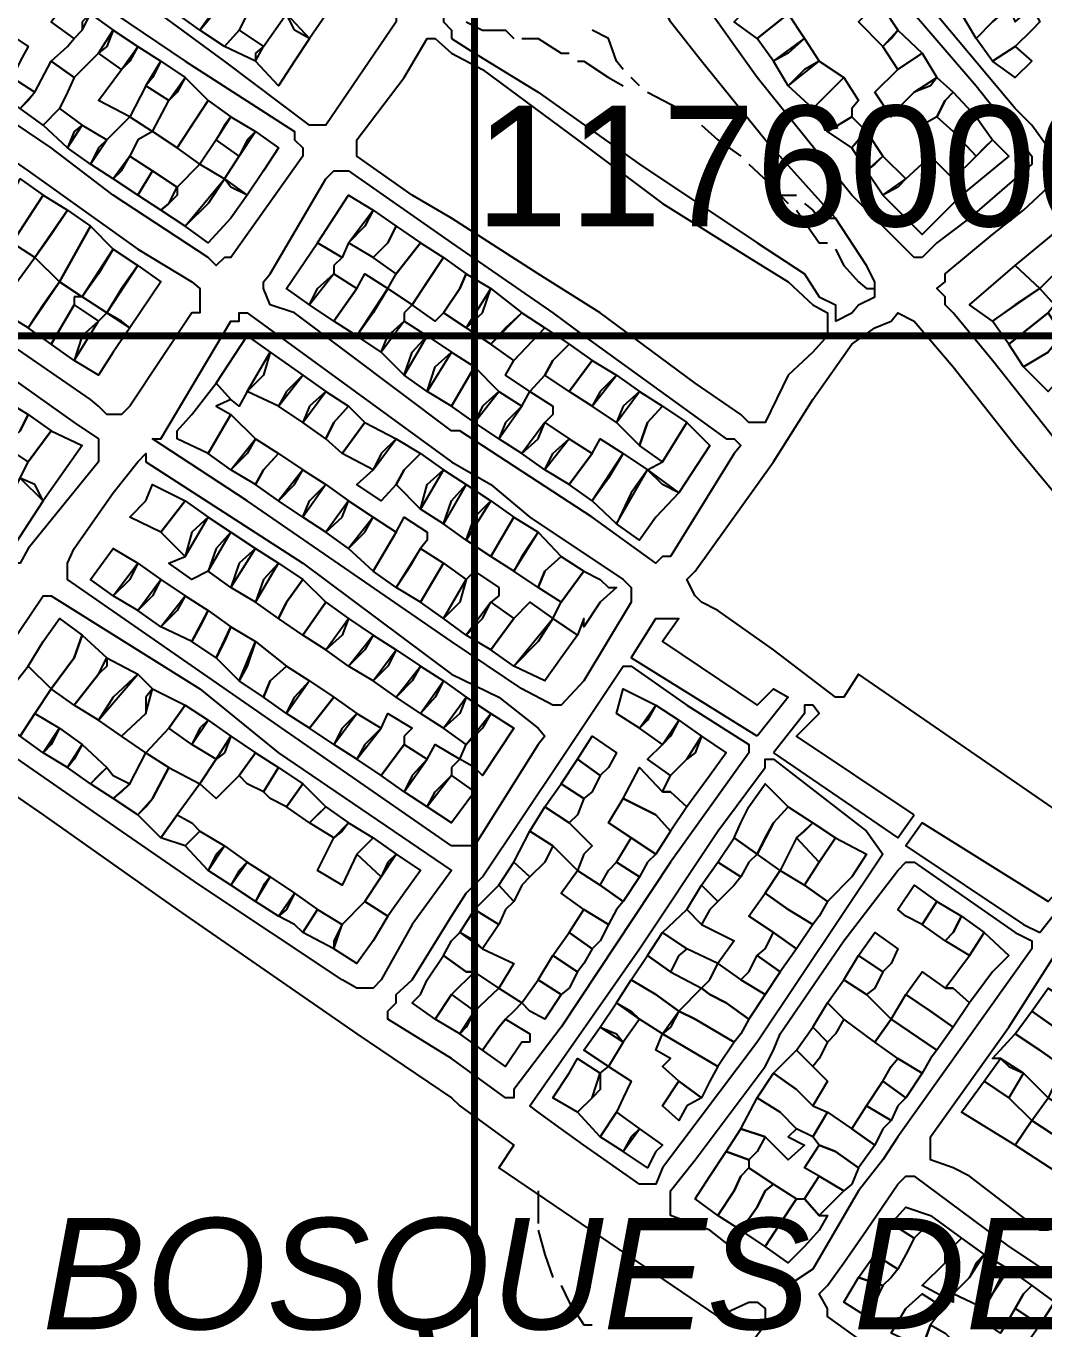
# Model space of a CAD drawing. Header units: millimetres. Extents: x -3588 to 75209, y -3737 to 38254.
# Drawn here: x 6027.3 to 6203.2, y 5958.4 to 6183.4 of the extents above; entities that cross this region are included whole.
import ezdxf

# ---------------------------------------------------------------- set-up
doc = ezdxf.new("R2010")
doc.units = ezdxf.units.MM
doc.layers.add('P', color=253, linetype='Continuous')
doc.layers.add('T', color=7, linetype='Continuous')

msp = doc.modelspace()

# ---------------------------------------------------------------- linework, layer by layer
at = {"layer": 'P', "const_width": 1.2}
for points in [[(6104.804, -520.269), (6104.804, 8805.959)], [(-1120.072, 6129.866), (14080.559, 6129.866)]]:
    msp.add_lwpolyline(points, dxfattribs=at)
at = {"layer": 'P'}
for points in [[(6201.067, 6166.274), (6198.234, 6169.107), (6183.559, 6186.599), (6175.365, 6197.61), (6167.187, 6206.924), (6157.585, 6219.359), (6157.585, 6220.479), (6157.585, 6221.887), (6175.365, 6235.442), (6176.789, 6235.442), (6177.909, 6235.442), (6188.92, 6221.887), (6202.475, 6204.395), (6218.559, 6184.071), (6222.8, 6178.709), (6224.208, 6178.709), (6222.8, 6177.285), (6217.438, 6178.709), (6205.004, 6169.107), (6205.004, 6165.154), (6206.428, 6163.746), (6205.004, 6162.337), (6203.883, 6162.337), (6201.067, 6166.274)], [(6022.081, 6234.034), (6039.877, 6221.887), (6054.841, 6212.573), (6069.516, 6201.563), (6087.296, 6189.432), (6089.841, 6186.599), (6091.249, 6186.599), (6091.249, 6185.479), (6091.249, 6184.071), (6079.118, 6166.274), (6077.694, 6166.274)], [(6167.187, 6150.191), (6155.04, 6163.746), (6144.029, 6177.285), (6138.668, 6184.071), (6136.14, 6189.432), (6133.307, 6194.793), (6130.49, 6202.987), (6130.49, 6208.348)], [(6077.694, 6166.274), (6076.286, 6166.274), (6061.61, 6177.285), (6041.286, 6192.248), (6022.081, 6205.804)], [(6020.961, 6200.154), (6054.841, 6177.285), (6073.741, 6165.154), (6073.741, 6163.746), (6075.165, 6162.337), (6075.165, 6160.913), (6062.731, 6143.421), (6061.61, 6143.421), (6060.202, 6142.013), (6058.794, 6143.421)], [(6060.202, 6186.599), (6057.369, 6182.662), (6053.416, 6185.479), (6055.961, 6188.023), (6060.202, 6193.385), (6064.155, 6190.84), (6060.202, 6186.599)], [(6073.741, 6182.662), (6072.333, 6185.479), (6077.694, 6193.385), (6081.935, 6189.432), (6076.286, 6181.238), (6073.741, 6182.662)], [(6065.563, 6185.479), (6064.155, 6182.662), (6061.61, 6179.83), (6057.369, 6182.662), (6064.155, 6190.84), (6068.38, 6188.023), (6065.563, 6185.479)], [(6158.993, 6189.432), (6160.417, 6188.023), (6158.993, 6185.479), (6153.632, 6181.238), (6149.679, 6184.071), (6155.04, 6189.432), (6157.585, 6190.84), (6158.993, 6189.432)], [(6198.234, 6186.599), (6197.114, 6186.599), (6194.281, 6184.071), (6191.464, 6181.238), (6188.92, 6185.479), (6191.464, 6188.023), (6194.281, 6189.432), (6195.689, 6188.023), (6197.114, 6190.84), (6199.642, 6188.023), (6198.234, 6186.599)], [(6037.045, 6184.071), (6037.045, 6182.662), (6035.636, 6181.238), (6031.683, 6184.071), (6034.516, 6188.023), (6038.469, 6185.479), (6037.045, 6184.071)], [(6182.15, 6143.421), (6180.742, 6143.421), (6179.318, 6144.829), (6170.003, 6154.144), (6153.632, 6174.468), (6144.029, 6188.023)], [(6041.286, 6179.83), (6039.877, 6178.709), (6035.636, 6174.468), (6031.683, 6177.285), (6034.516, 6179.83), (6035.636, 6181.238), (6037.045, 6182.662), (6038.469, 6185.479), (6042.406, 6182.662), (6041.286, 6179.83)], [(6073.741, 6177.285), (6070.924, 6173.06), (6066.972, 6177.285), (6068.38, 6179.83), (6072.333, 6185.479), (6076.286, 6181.238), (6073.741, 6177.285)], [(6099.443, 6185.479), (6099.443, 6184.071), (6100.851, 6182.662), (6100.851, 6181.238)], [(6158.993, 6178.709), (6156.464, 6177.285), (6153.632, 6181.238), (6158.993, 6185.479), (6161.826, 6181.238), (6158.993, 6178.709)], [(6172.548, 6185.479), (6175.365, 6186.599), (6177.909, 6182.662), (6175.365, 6179.83), (6171.14, 6184.071), (6172.548, 6185.479)], [(6180.742, 6185.479), (6191.464, 6173.06), (6201.067, 6160.913), (6201.067, 6159.505), (6190.328, 6150.191), (6184.679, 6145.95), (6183.559, 6144.829), (6182.15, 6143.421)], [(6201.067, 6182.662), (6198.234, 6179.83), (6194.281, 6177.285), (6191.464, 6181.238), (6194.281, 6184.071), (6197.114, 6186.599), (6198.234, 6184.071), (6201.067, 6186.599), (6202.475, 6184.071), (6201.067, 6182.662)], [(6103.38, 6184.071), (6106.213, 6182.662), (6110.166, 6182.662), (6111.574, 6181.238)], [(6026.322, 6177.285), (6024.914, 6174.468), (6022.081, 6171.924), (6018.144, 6174.468), (6020.961, 6177.285), (6023.505, 6182.662), (6027.73, 6179.83), (6026.322, 6177.285)], [(6045.239, 6177.285), (6043.83, 6175.877), (6039.877, 6178.709), (6042.406, 6182.662), (6046.647, 6179.83), (6045.239, 6177.285)], [(6066.972, 6178.709), (6066.972, 6177.285), (6061.61, 6179.83), (6064.155, 6182.662), (6068.38, 6179.83), (6066.972, 6178.709)], [(6100.851, 6150.191), (6094.066, 6154.144), (6084.48, 6160.913), (6084.48, 6162.337), (6084.48, 6163.746), (6092.658, 6174.468), (6096.61, 6181.238), (6098.019, 6181.238), (6100.851, 6178.709), (6106.213, 6175.877), (6122.584, 6163.746), (6137.26, 6152.735), (6152.223, 6143.421), (6158.993, 6139.18), (6163.234, 6135.227), (6165.778, 6133.819), (6165.778, 6131.274), (6165.778, 6129.866), (6163.234, 6127.049), (6158.993, 6123.096), (6155.04, 6114.902), (6152.223, 6114.902), (6150.815, 6116.311), (6142.909, 6121.688), (6126.537, 6133.819), (6115.815, 6140.588), (6100.851, 6150.191)], [(6100.851, 6181.238), (6104.804, 6178.709), (6115.815, 6171.924), (6133.307, 6159.505), (6153.632, 6145.95), (6161.826, 6140.588), (6164.354, 6136.636), (6167.187, 6135.227), (6167.187, 6133.819)], [(6112.982, 6181.238), (6115.815, 6181.238), (6119.768, 6178.709), (6121.176, 6178.709)], [(6130.49, 6175.877), (6129.354, 6177.285), (6127.946, 6181.238), (6125.129, 6182.662)], [(6161.826, 6175.877), (6158.993, 6173.06), (6156.464, 6177.285), (6161.826, 6181.238), (6164.354, 6177.285), (6161.826, 6175.877)], [(6176.789, 6181.238), (6177.909, 6182.662), (6182.15, 6178.709), (6177.909, 6175.877), (6175.365, 6179.83), (6176.789, 6181.238)], [(6049.191, 6174.468), (6048.055, 6173.06), (6045.239, 6167.699), (6039.877, 6170.515), (6043.83, 6175.877), (6046.647, 6179.83), (6050.6, 6177.285), (6049.191, 6174.468)], [(6183.559, 6173.06), (6180.742, 6171.924), (6177.909, 6169.107), (6176.789, 6167.699), (6173.956, 6171.924), (6177.909, 6175.877), (6182.15, 6178.709), (6184.679, 6174.468), (6183.559, 6173.06)], [(6201.067, 6177.285), (6198.234, 6174.468), (6194.281, 6177.285), (6198.234, 6179.83), (6201.067, 6177.285)], [(6034.516, 6171.924), (6033.092, 6169.107), (6030.275, 6166.274), (6026.322, 6169.107), (6028.867, 6171.924), (6031.683, 6177.285), (6035.636, 6174.468), (6034.516, 6171.924)], [(6053.416, 6171.924), (6052.008, 6170.515), (6048.055, 6173.06), (6050.6, 6177.285), (6054.841, 6174.468), (6053.416, 6171.924)], [(6122.584, 6177.285), (6123.705, 6177.285), (6127.946, 6174.468), (6130.49, 6173.06)], [(6158.993, 6173.06), (6164.354, 6177.285), (6168.595, 6174.468), (6163.234, 6169.107), (6158.993, 6173.06)], [(6027.73, 6170.515), (6026.322, 6169.107), (6022.081, 6171.924), (6024.914, 6174.468), (6028.867, 6171.924), (6027.73, 6170.515)], [(6055.961, 6166.274), (6053.416, 6162.337), (6049.191, 6165.154), (6052.008, 6170.515), (6054.841, 6174.468), (6058.794, 6170.515), (6055.961, 6166.274)], [(6133.307, 6173.06), (6131.899, 6174.468)], [(6170.003, 6169.107), (6170.003, 6167.699), (6165.778, 6165.154), (6163.234, 6169.107), (6168.595, 6174.468), (6171.14, 6170.515), (6170.003, 6169.107)], [(6186.103, 6170.515), (6184.679, 6167.699), (6182.15, 6166.274), (6177.909, 6169.107), (6180.742, 6171.924), (6184.679, 6174.468), (6187.512, 6171.924), (6186.103, 6170.515)], [(6134.715, 6171.924), (6140.093, 6169.107), (6142.909, 6167.699)], [(6186.103, 6170.515), (6187.512, 6171.924), (6191.464, 6167.699), (6187.512, 6165.154), (6184.679, 6167.699), (6186.103, 6170.515)], [(6058.794, 6143.421), (6042.406, 6154.144), (6031.683, 6162.337), (6019.553, 6170.515)], [(6061.61, 6166.274), (6060.202, 6163.746), (6057.369, 6159.505), (6053.416, 6162.337), (6058.794, 6170.515), (6062.731, 6167.699), (6061.61, 6166.274)], [(6014.191, 6167.699), (6027.73, 6158.385), (6046.647, 6144.829), (6055.961, 6139.18), (6057.369, 6138.06), (6057.369, 6136.636), (6057.369, 6133.819), (6055.961, 6133.819), (6045.239, 6117.735), (6043.83, 6116.311), (6042.406, 6116.311), (6041.286, 6116.311), (6039.877, 6117.735), (6038.469, 6118.855), (6016.72, 6133.819)], [(6035.636, 6165.154), (6034.516, 6162.337), (6030.275, 6166.274), (6033.092, 6169.107), (6037.045, 6166.274), (6035.636, 6165.154)], [(6046.647, 6163.746), (6045.239, 6160.913), (6042.406, 6156.96), (6038.469, 6159.505), (6041.286, 6163.746), (6045.239, 6167.699), (6049.191, 6165.154), (6046.647, 6163.746)], [(6065.563, 6163.746), (6064.155, 6160.913), (6060.202, 6163.746), (6062.731, 6167.699), (6066.972, 6165.154), (6065.563, 6163.746)], [(6171.14, 6163.746), (6170.003, 6162.337), (6165.778, 6165.154), (6170.003, 6167.699), (6172.548, 6165.154), (6171.14, 6163.746)], [(6192.873, 6162.337), (6191.464, 6160.913), (6187.512, 6165.154), (6191.464, 6167.699), (6194.281, 6163.746), (6192.873, 6162.337)], [(6039.877, 6162.337), (6038.469, 6159.505), (6034.516, 6162.337), (6037.045, 6166.274), (6041.286, 6163.746), (6039.877, 6162.337)], [(6062.731, 6155.552), (6061.61, 6156.96), (6064.155, 6160.913), (6066.972, 6165.154), (6070.924, 6162.337), (6068.38, 6158.385), (6065.563, 6154.144), (6062.731, 6155.552)], [(6144.029, 6166.274), (6146.862, 6163.746), (6150.815, 6160.913)], [(6173.956, 6159.505), (6172.548, 6158.385), (6170.003, 6162.337), (6172.548, 6165.154), (6175.365, 6160.913), (6173.956, 6159.505)], [(6188.92, 6155.552), (6187.512, 6156.96), (6191.464, 6160.913), (6194.281, 6163.746), (6197.114, 6160.913), (6188.92, 6154.144), (6188.92, 6155.552)], [(6043.83, 6158.385), (6045.239, 6160.913), (6049.191, 6158.385), (6046.647, 6154.144), (6042.406, 6156.96), (6043.83, 6158.385)], [(6177.909, 6155.552), (6175.365, 6154.144), (6172.548, 6158.385), (6175.365, 6160.913), (6179.318, 6156.96), (6177.909, 6155.552)], [(6187.512, 6156.96), (6188.92, 6154.144), (6182.15, 6147.374), (6175.365, 6154.144), (6179.318, 6156.96), (6183.559, 6160.913), (6187.512, 6156.96)], [(6053.416, 6154.144), (6052.008, 6152.735), (6050.6, 6151.599), (6046.647, 6154.144), (6049.191, 6158.385), (6053.416, 6155.552), (6053.416, 6154.144)], [(6058.794, 6152.735), (6054.841, 6148.782), (6050.6, 6151.599), (6052.008, 6152.735), (6053.416, 6155.552), (6057.369, 6159.505), (6061.61, 6156.96), (6058.794, 6152.735)], [(6100.851, 6145.95), (6118.343, 6133.819), (6123.705, 6129.866), (6148.27, 6112.086), (6149.679, 6112.086), (6150.815, 6110.95), (6149.679, 6109.541), (6138.668, 6091.761), (6137.26, 6091.761), (6136.14, 6090.625), (6125.129, 6098.531), (6102.26, 6113.494), (6100.851, 6113.494), (6073.741, 6133.819), (6069.516, 6135.227), (6068.38, 6138.06), (6068.38, 6139.18), (6069.516, 6140.588), (6079.118, 6156.96), (6080.527, 6158.385), (6081.935, 6158.385), (6083.055, 6158.385), (6100.851, 6145.95)], [(6152.223, 6159.505), (6156.464, 6155.552), (6157.585, 6154.144)], [(6027.73, 6150.191), (6024.914, 6145.95), (6022.081, 6147.374), (6020.961, 6148.782), (6023.505, 6151.599), (6026.322, 6156.96), (6030.275, 6154.144), (6027.73, 6150.191)], [(6062.731, 6150.191), (6058.794, 6145.95), (6054.841, 6148.782), (6061.61, 6156.96), (6065.563, 6154.144), (6062.731, 6150.191)], [(6027.73, 6150.191), (6030.275, 6154.144), (6034.516, 6151.599), (6028.867, 6143.421), (6024.914, 6145.95), (6027.73, 6150.191)], [(6085.888, 6148.782), (6083.055, 6145.95), (6081.935, 6143.421), (6077.694, 6145.95), (6083.055, 6154.144), (6087.296, 6151.599), (6085.888, 6148.782)], [(6157.585, 6154.144), (6160.417, 6154.144)], [(6157.585, 6154.144), (6158.993, 6152.735)], [(6187.512, 6133.819), (6186.103, 6135.227), (6186.103, 6136.636), (6184.679, 6138.06), (6186.103, 6139.18), (6186.103, 6140.588), (6194.281, 6147.374), (6199.642, 6151.599), (6203.883, 6155.552)], [(6031.683, 6147.374), (6034.516, 6151.599), (6038.469, 6148.782), (6033.092, 6139.18), (6028.867, 6143.421), (6031.683, 6147.374)], [(6089.841, 6145.95), (6087.296, 6143.421), (6083.055, 6145.95), (6087.296, 6151.599), (6091.249, 6148.782), (6089.841, 6145.95)], [(6160.417, 6151.599), (6164.354, 6145.95), (6165.778, 6145.95)], [(6161.826, 6152.735), (6163.234, 6151.599), (6164.354, 6150.191), (6167.187, 6150.191)], [(6173.956, 6138.06), (6173.956, 6139.18), (6172.548, 6142.013), (6167.187, 6150.191)], [(6039.877, 6140.588), (6037.045, 6136.636), (6033.092, 6139.18), (6038.469, 6148.782), (6042.406, 6144.829), (6039.877, 6140.588)], [(6089.841, 6145.95), (6091.249, 6148.782), (6095.49, 6145.95), (6091.249, 6140.588), (6087.296, 6143.421), (6089.841, 6145.95)], [(6207.836, 6143.421), (6206.428, 6142.013), (6202.475, 6138.06), (6198.234, 6142.013), (6206.428, 6148.782), (6210.653, 6144.829), (6207.836, 6143.421)], [(6043.83, 6138.06), (6041.286, 6133.819), (6037.045, 6136.636), (6042.406, 6144.829), (6046.647, 6142.013), (6043.83, 6138.06)], [(6080.527, 6142.013), (6080.527, 6140.588), (6076.286, 6135.227), (6072.333, 6138.06), (6077.694, 6145.95), (6081.935, 6143.421), (6080.527, 6142.013)], [(6096.61, 6139.18), (6094.066, 6135.227), (6089.841, 6138.06), (6091.249, 6140.588), (6095.49, 6145.95), (6099.443, 6143.421), (6096.61, 6139.18)], [(6167.187, 6144.829), (6168.595, 6142.013), (6171.14, 6139.18), (6172.548, 6138.06), (6173.956, 6138.06)], [(6209.245, 6138.06), (6205.004, 6135.227), (6202.475, 6138.06), (6206.428, 6142.013), (6210.653, 6144.829), (6213.197, 6142.013), (6209.245, 6138.06)], [(6030.275, 6135.227), (6027.73, 6131.274), (6023.505, 6133.819), (6024.914, 6138.06), (6028.867, 6143.421), (6033.092, 6139.18), (6030.275, 6135.227)], [(6102.26, 6138.06), (6099.443, 6133.819), (6098.019, 6132.411), (6094.066, 6135.227), (6099.443, 6143.421), (6103.38, 6140.588), (6102.26, 6138.06)], [(6022.081, 6124.505), (6035.636, 6114.902), (6039.877, 6112.086), (6039.877, 6110.95), (6039.877, 6109.541), (6039.877, 6108.133), (6027.73, 6093.169), (6026.322, 6090.625), (6024.914, 6090.625), (6023.505, 6090.625), (6020.961, 6091.761), (6001.756, 6105.3), (5980.311, 6120.264), (5980.311, 6121.688), (5980.311, 6123.096), (5987.081, 6133.819), (5992.442, 6140.588), (5993.867, 6142.013), (5994.987, 6142.013), (5996.395, 6142.013), (6008.542, 6133.819), (6022.081, 6124.505)], [(6043.83, 6132.411), (6041.286, 6133.819), (6046.647, 6142.013), (6050.6, 6139.18), (6045.239, 6131.274), (6043.83, 6132.411)], [(6077.694, 6138.06), (6080.527, 6140.588), (6084.48, 6138.06), (6080.527, 6132.411), (6076.286, 6135.227), (6077.694, 6138.06)], [(6087.296, 6133.819), (6084.48, 6129.866), (6080.527, 6132.411), (6084.48, 6138.06), (6085.888, 6140.588), (6089.841, 6138.06), (6087.296, 6133.819)], [(6102.26, 6138.06), (6103.38, 6140.588), (6107.621, 6138.06), (6103.38, 6131.274), (6099.443, 6133.819), (6102.26, 6138.06)], [(6198.234, 6135.227), (6194.281, 6132.411), (6190.328, 6135.227), (6198.234, 6142.013), (6202.475, 6138.06), (6198.234, 6135.227)], [(6035.636, 6136.636), (6035.636, 6135.227), (6031.683, 6128.458), (6027.73, 6131.274), (6033.092, 6139.18), (6037.045, 6136.636), (6035.636, 6136.636)], [(6092.658, 6133.819), (6092.658, 6132.411), (6088.705, 6127.049), (6084.48, 6129.866), (6089.841, 6138.06), (6094.066, 6135.227), (6092.658, 6133.819)], [(6106.213, 6133.819), (6107.621, 6138.06), (6112.982, 6133.819), (6107.621, 6128.458), (6103.38, 6131.274), (6106.213, 6133.819)], [(6170.003, 6133.819), (6171.14, 6135.227), (6173.956, 6136.636), (6173.956, 6138.06)], [(6203.883, 6133.819), (6197.114, 6128.458), (6194.281, 6132.411), (6202.475, 6138.06), (6205.004, 6135.227), (6203.883, 6133.819)], [(5982.856, 6133.819), (5977.495, 6125.625), (5974.662, 6123.096), (5974.662, 6121.688), (5974.662, 6120.264), (5974.662, 6118.855), (5978.903, 6117.735), (5978.903, 6116.311), (5976.07, 6113.494), (5976.07, 6112.086), (5993.867, 6099.939), (6009.95, 6089.217), (6016.72, 6084.976), (6019.553, 6089.217), (6023.505, 6086.4), (6023.505, 6084.976), (6022.081, 6082.447), (6007.406, 6063.531), (6007.406, 6062.122), (6008.542, 6062.122), (6030.275, 6047.159), (6053.416, 6030.787), (6084.48, 6009.326), (6100.851, 5998.315)], [(6037.045, 6129.866), (6035.636, 6125.625), (6031.683, 6128.458), (6035.636, 6135.227), (6039.877, 6132.411), (6037.045, 6129.866)], [(6042.406, 6127.049), (6039.877, 6123.096), (6035.636, 6125.625), (6039.877, 6132.411), (6041.286, 6133.819), (6045.239, 6131.274), (6042.406, 6127.049)], [(6107.621, 6104.18), (6114.391, 6098.531), (6130.49, 6087.808), (6131.899, 6086.4), (6131.899, 6084.976), (6131.899, 6083.855), (6123.705, 6070.3), (6119.768, 6066.075), (6118.343, 6066.075), (6112.982, 6068.892), (6100.851, 6077.086), (6065.563, 6101.363), (6049.191, 6112.086), (6050.6, 6112.086), (6062.731, 6132.411), (6064.155, 6132.411), (6064.155, 6133.819), (6065.563, 6133.819), (6100.851, 6108.133), (6107.621, 6104.18)], [(6110.166, 6131.274), (6112.982, 6133.819), (6116.935, 6131.274), (6111.574, 6125.625), (6107.621, 6128.458), (6110.166, 6131.274)], [(6144.029, 6083.855), (6142.909, 6084.976), (6141.501, 6087.808), (6142.909, 6089.217), (6156.464, 6108.133), (6163.234, 6118.855), (6170.003, 6128.458), (6173.956, 6131.274), (6176.789, 6132.411), (6177.909, 6133.819), (6180.742, 6132.411), (6187.512, 6124.505), (6198.234, 6110.95), (6211.789, 6094.578)], [(6167.187, 6132.411), (6170.003, 6133.819)], [(6167.187, 6133.819), (6167.187, 6132.411)], [(6209.245, 6106.725), (6194.281, 6125.625), (6187.512, 6133.819)], [(6205.004, 6128.458), (6203.883, 6127.049), (6199.642, 6124.505), (6197.114, 6128.458), (6203.883, 6133.819), (6206.428, 6129.866), (6205.004, 6128.458)], [(6089.841, 6129.866), (6092.658, 6132.411), (6096.61, 6129.866), (6092.658, 6123.096), (6088.705, 6127.049), (6089.841, 6129.866)], [(6118.343, 6125.625), (6116.935, 6123.096), (6114.391, 6120.264), (6110.166, 6123.096), (6111.574, 6125.625), (6116.935, 6131.274), (6121.176, 6128.458), (6118.343, 6125.625)], [(6068.38, 6123.096), (6065.563, 6120.264), (6064.155, 6117.735), (6062.731, 6118.855), (6060.202, 6121.688), (6065.563, 6129.866), (6069.516, 6127.049), (6068.38, 6123.096)], [(6094.066, 6127.049), (6096.61, 6129.866), (6100.851, 6127.049), (6096.61, 6120.264), (6092.658, 6123.096), (6094.066, 6127.049)], [(6207.836, 6124.505), (6206.428, 6123.096), (6203.883, 6120.264), (6199.642, 6124.505), (6203.883, 6127.049), (6206.428, 6129.866), (6210.653, 6125.625), (6207.836, 6124.505)], [(6072.333, 6120.264), (6070.924, 6117.735), (6065.563, 6120.264), (6069.516, 6127.049), (6075.165, 6123.096), (6072.333, 6120.264)], [(6098.019, 6124.505), (6100.851, 6127.049), (6104.804, 6124.505), (6100.851, 6117.735), (6096.61, 6120.264), (6098.019, 6124.505)], [(6118.343, 6125.625), (6121.176, 6128.458), (6125.129, 6125.625), (6121.176, 6120.264), (6116.935, 6123.096), (6118.343, 6125.625)], [(6106.213, 6117.735), (6104.804, 6114.902), (6100.851, 6117.735), (6104.804, 6124.505), (6109.029, 6120.264), (6106.213, 6117.735)], [(6126.537, 6120.264), (6125.129, 6117.735), (6121.176, 6120.264), (6125.129, 6125.625), (6129.354, 6123.096), (6126.537, 6120.264)], [(6076.286, 6117.735), (6075.165, 6114.902), (6070.924, 6117.735), (6075.165, 6123.096), (6079.118, 6120.264), (6076.286, 6117.735)], [(6130.49, 6117.735), (6129.354, 6114.902), (6125.129, 6117.735), (6129.354, 6123.096), (6133.307, 6120.264), (6130.49, 6117.735)], [(6053.416, 6113.494), (6055.961, 6116.311), (6060.202, 6121.688), (6062.731, 6118.855), (6060.202, 6117.735), (6062.731, 6116.311), (6058.794, 6109.541), (6053.416, 6112.086), (6053.416, 6113.494)], [(6080.527, 6114.902), (6079.118, 6112.086), (6075.165, 6114.902), (6079.118, 6120.264), (6083.055, 6117.735), (6080.527, 6114.902)], [(6110.166, 6114.902), (6109.029, 6112.086), (6104.804, 6114.902), (6109.029, 6120.264), (6112.982, 6117.735), (6110.166, 6114.902)], [(6118.343, 6116.311), (6116.935, 6114.902), (6112.982, 6109.541), (6109.029, 6112.086), (6112.982, 6117.735), (6114.391, 6120.264), (6118.343, 6117.735), (6118.343, 6116.311)], [(6134.715, 6114.902), (6133.307, 6110.95), (6129.354, 6114.902), (6133.307, 6120.264), (6137.26, 6117.735), (6134.715, 6114.902)], [(6026.322, 6113.494), (6023.505, 6110.95), (6022.081, 6108.133), (6018.144, 6110.95), (6023.505, 6118.855), (6027.73, 6116.311), (6026.322, 6113.494)], [(6080.527, 6114.902), (6083.055, 6117.735), (6085.888, 6114.902), (6081.935, 6109.541), (6079.118, 6112.086), (6080.527, 6114.902)], [(6134.715, 6114.902), (6137.26, 6117.735), (6141.501, 6114.902), (6137.26, 6108.133), (6133.307, 6110.95), (6134.715, 6114.902)], [(6026.322, 6113.494), (6027.73, 6116.311), (6031.683, 6113.494), (6027.73, 6108.133), (6023.505, 6110.95), (6026.322, 6113.494)], [(6065.563, 6109.541), (6062.731, 6106.725), (6058.794, 6109.541), (6062.731, 6116.311), (6066.972, 6112.086), (6065.563, 6109.541)], [(6028.867, 6104.18), (6026.322, 6105.3), (6027.73, 6108.133), (6031.683, 6113.494), (6037.045, 6110.95), (6030.275, 6101.363), (6028.867, 6104.18)], [(6088.705, 6109.541), (6087.296, 6106.725), (6081.935, 6109.541), (6085.888, 6114.902), (6091.249, 6112.086), (6088.705, 6109.541)], [(6115.815, 6112.086), (6116.935, 6114.902), (6121.176, 6112.086), (6116.935, 6106.725), (6112.982, 6109.541), (6115.815, 6112.086)], [(6137.26, 6104.18), (6134.715, 6106.725), (6137.26, 6108.133), (6141.501, 6114.902), (6145.454, 6110.95), (6140.093, 6102.772), (6137.26, 6104.18)], [(6068.38, 6106.725), (6066.972, 6104.18), (6062.731, 6106.725), (6066.972, 6112.086), (6070.924, 6109.541), (6068.38, 6106.725)], [(6092.658, 6106.725), (6091.249, 6104.18), (6088.705, 6101.363), (6084.48, 6104.18), (6087.296, 6106.725), (6091.249, 6112.086), (6095.49, 6109.541), (6092.658, 6106.725)], [(6118.343, 6109.541), (6121.176, 6112.086), (6125.129, 6109.541), (6121.176, 6104.18), (6116.935, 6106.725), (6118.343, 6109.541)], [(6127.946, 6105.3), (6125.129, 6101.363), (6121.176, 6104.18), (6125.129, 6109.541), (6126.537, 6112.086), (6130.49, 6109.541), (6127.946, 6105.3)], [(6109.029, 6067.483), (6115.815, 6062.122), (6116.935, 6060.714), (6115.815, 6059.29), (6104.804, 6041.798), (6102.26, 6041.798), (6100.851, 6041.798), (6034.516, 6087.808), (6034.516, 6089.217), (6034.516, 6090.625), (6035.636, 6093.169), (6042.406, 6102.772), (6046.647, 6108.133), (6048.055, 6109.541), (6048.055, 6108.133), (6075.165, 6090.625), (6100.851, 6071.436), (6109.029, 6067.483)], [(6068.38, 6106.725), (6070.924, 6109.541), (6075.165, 6106.725), (6070.924, 6101.363), (6066.972, 6104.18), (6068.38, 6106.725)], [(6092.658, 6106.725), (6095.49, 6109.541), (6099.443, 6106.725), (6095.49, 6099.939), (6091.249, 6104.18), (6092.658, 6106.725)], [(6131.899, 6102.772), (6129.354, 6097.41), (6125.129, 6101.363), (6130.49, 6109.541), (6134.715, 6106.725), (6131.899, 6102.772)], [(6073.741, 6104.18), (6075.165, 6106.725), (6079.118, 6104.18), (6075.165, 6098.531), (6070.924, 6101.363), (6073.741, 6104.18)], [(6096.61, 6104.18), (6099.443, 6106.725), (6103.38, 6104.18), (6099.443, 6097.41), (6095.49, 6099.939), (6096.61, 6104.18)], [(6136.14, 6098.531), (6133.307, 6094.578), (6129.354, 6097.41), (6134.715, 6106.725), (6140.093, 6102.772), (6136.14, 6098.531)], [(6027.73, 6097.41), (6024.914, 6093.169), (6020.961, 6097.41), (6023.505, 6099.939), (6026.322, 6105.3), (6030.275, 6101.363), (6027.73, 6097.41)], [(6048.055, 6101.363), (6049.191, 6104.18), (6054.841, 6101.363), (6050.6, 6095.986), (6045.239, 6098.531), (6048.055, 6101.363)], [(6076.286, 6101.363), (6079.118, 6104.18), (6083.055, 6101.363), (6079.118, 6095.986), (6075.165, 6098.531), (6076.286, 6101.363)], [(6100.851, 6101.363), (6103.38, 6104.18), (6107.621, 6101.363), (6103.38, 6094.578), (6099.443, 6097.41), (6100.851, 6101.363)], [(6055.961, 6095.986), (6054.841, 6091.761), (6050.6, 6095.986), (6054.841, 6101.363), (6058.794, 6098.531), (6055.961, 6095.986)], [(6081.935, 6098.531), (6083.055, 6101.363), (6087.296, 6098.531), (6083.055, 6093.169), (6079.118, 6095.986), (6081.935, 6098.531)], [(6104.804, 6098.531), (6107.621, 6101.363), (6111.574, 6098.531), (6107.621, 6091.761), (6103.38, 6094.578), (6104.804, 6098.531)], [(6060.202, 6093.169), (6058.794, 6089.217), (6055.961, 6087.808), (6052.008, 6090.625), (6054.841, 6091.761), (6058.794, 6098.531), (6062.731, 6095.986), (6060.202, 6093.169)], [(6085.888, 6095.986), (6087.296, 6098.531), (6091.249, 6095.986), (6087.296, 6089.217), (6083.055, 6093.169), (6085.888, 6095.986)], [(6096.61, 6094.578), (6095.49, 6093.169), (6091.249, 6086.4), (6087.296, 6089.217), (6091.249, 6095.986), (6092.658, 6098.531), (6096.61, 6095.986), (6096.61, 6094.578)], [(6112.982, 6091.761), (6111.574, 6089.217), (6107.621, 6091.761), (6111.574, 6098.531), (6115.815, 6095.986), (6112.982, 6091.761)], [(6064.155, 6090.625), (6062.731, 6086.4), (6058.794, 6089.217), (6062.731, 6095.986), (6066.972, 6093.169), (6064.155, 6090.625)], [(6116.935, 6089.217), (6115.815, 6086.4), (6111.574, 6089.217), (6115.815, 6095.986), (6119.768, 6091.761), (6116.935, 6089.217)], [(6045.239, 6087.808), (6042.406, 6084.976), (6038.469, 6087.808), (6042.406, 6093.169), (6046.647, 6090.625), (6045.239, 6087.808)], [(6068.38, 6087.808), (6066.972, 6083.855), (6062.731, 6086.4), (6066.972, 6093.169), (6070.924, 6090.625), (6068.38, 6087.808)], [(6094.066, 6090.625), (6095.49, 6093.169), (6099.443, 6090.625), (6095.49, 6083.855), (6091.249, 6086.4), (6094.066, 6090.625)], [(6049.191, 6084.976), (6046.647, 6082.447), (6042.406, 6084.976), (6046.647, 6090.625), (6050.6, 6087.808), (6049.191, 6084.976)], [(6072.333, 6083.855), (6070.924, 6081.039), (6066.972, 6083.855), (6070.924, 6090.625), (6075.165, 6087.808), (6072.333, 6083.855)], [(6102.26, 6083.855), (6099.443, 6081.039), (6095.49, 6083.855), (6099.443, 6090.625), (6103.38, 6087.808), (6102.26, 6083.855)], [(6116.935, 6089.217), (6119.768, 6091.761), (6123.705, 6089.217), (6119.768, 6083.855), (6115.815, 6086.4), (6116.935, 6089.217)], [(6109.029, 6084.976), (6107.621, 6083.855), (6103.38, 6078.206), (6099.443, 6081.039), (6103.38, 6087.808), (6104.804, 6089.217), (6109.029, 6086.4), (6109.029, 6084.976)], [(6126.537, 6083.855), (6123.705, 6079.614), (6123.705, 6081.039), (6122.584, 6078.206), (6118.343, 6081.039), (6119.768, 6083.855), (6123.705, 6089.217), (6126.537, 6087.808), (6127.946, 6086.4), (6129.354, 6086.4), (6126.537, 6083.855)], [(6053.416, 6082.447), (6050.6, 6079.614), (6046.647, 6082.447), (6050.6, 6087.808), (6054.841, 6084.976), (6053.416, 6082.447)], [(6072.333, 6083.855), (6075.165, 6087.808), (6079.118, 6083.855), (6075.165, 6078.206), (6070.924, 6081.039), (6072.333, 6083.855)], [(6085.888, 6017.232), (6084.48, 6017.232), (6081.935, 6018.64), (6057.369, 6035.012), (6043.83, 6044.326), (6018.144, 6062.122), (6016.72, 6063.531), (6016.72, 6064.651), (6016.72, 6066.075), (6022.081, 6072.845), (6030.275, 6084.976), (6031.683, 6084.976), (6057.369, 6068.892), (6070.924, 6057.881), (6100.851, 6037.557), (6094.066, 6028.242), (6088.705, 6018.64), (6087.296, 6017.232), (6085.888, 6017.232)], [(6057.369, 6079.614), (6055.961, 6077.086), (6050.6, 6079.614), (6054.841, 6084.976), (6058.794, 6082.447), (6057.369, 6079.614)], [(6081.935, 6078.206), (6079.118, 6075.661), (6075.165, 6078.206), (6079.118, 6083.855), (6083.055, 6081.039), (6081.935, 6078.206)], [(6106.213, 6081.039), (6107.621, 6083.855), (6111.574, 6081.039), (6107.621, 6075.661), (6103.38, 6078.206), (6106.213, 6081.039)], [(6115.815, 6077.086), (6111.574, 6072.845), (6107.621, 6075.661), (6111.574, 6081.039), (6114.391, 6083.855), (6118.343, 6081.039), (6115.815, 6077.086)], [(6206.428, 6047.159), (6171.14, 6071.436), (6168.595, 6067.483), (6167.187, 6067.483), (6156.464, 6075.661), (6146.862, 6082.447), (6144.029, 6083.855)], [(6061.61, 6077.086), (6060.202, 6074.253), (6055.961, 6077.086), (6058.794, 6082.447), (6062.731, 6079.614), (6061.61, 6077.086)], [(6035.636, 6074.253), (6031.683, 6068.892), (6027.73, 6072.845), (6030.275, 6077.086), (6033.092, 6081.039), (6037.045, 6078.206), (6035.636, 6074.253)], [(6065.563, 6072.845), (6064.155, 6070.3), (6060.202, 6074.253), (6062.731, 6079.614), (6066.972, 6077.086), (6065.563, 6072.845)], [(6085.888, 6075.661), (6083.055, 6072.845), (6079.118, 6075.661), (6083.055, 6081.039), (6087.296, 6078.206), (6085.888, 6075.661)], [(6119.768, 6074.253), (6116.935, 6070.3), (6111.574, 6072.845), (6118.343, 6081.039), (6122.584, 6078.206), (6119.768, 6074.253)], [(6131.899, 6074.253), (6136.14, 6081.039), (6137.26, 6081.039), (6138.668, 6081.039), (6140.093, 6081.039), (6137.26, 6077.086), (6153.632, 6066.075), (6156.464, 6068.892), (6158.993, 6067.483), (6153.632, 6060.714)], [(6041.286, 6072.845), (6039.877, 6071.436), (6035.636, 6066.075), (6031.683, 6068.892), (6035.636, 6074.253), (6037.045, 6078.206), (6041.286, 6074.253), (6041.286, 6072.845)], [(6069.516, 6070.3), (6068.38, 6067.483), (6064.155, 6070.3), (6066.972, 6077.086), (6072.333, 6072.845), (6069.516, 6070.3)], [(6089.841, 6072.845), (6087.296, 6070.3), (6083.055, 6072.845), (6087.296, 6078.206), (6091.249, 6075.661), (6089.841, 6072.845)], [(6094.066, 6070.3), (6091.249, 6067.483), (6087.296, 6070.3), (6091.249, 6075.661), (6095.49, 6072.845), (6094.066, 6070.3)], [(6028.867, 6064.651), (6026.322, 6060.714), (6022.081, 6063.531), (6023.505, 6067.483), (6027.73, 6072.845), (6031.683, 6068.892), (6028.867, 6064.651)], [(6042.406, 6067.483), (6039.877, 6063.531), (6035.636, 6066.075), (6039.877, 6071.436), (6041.286, 6074.253), (6046.647, 6071.436), (6042.406, 6067.483)], [(6069.516, 6070.3), (6072.333, 6072.845), (6076.286, 6070.3), (6072.333, 6064.651), (6068.38, 6067.483), (6069.516, 6070.3)], [(6103.38, 6033.604), (6106.213, 6036.436), (6119.768, 6056.761), (6130.49, 6072.845), (6131.899, 6072.845), (6141.501, 6066.075), (6152.223, 6059.29), (6152.223, 6057.881), (6138.668, 6038.965), (6119.768, 6010.462), (6111.574, 5999.74), (6111.574, 5998.315), (6110.166, 5998.315), (6100.851, 6005.101), (6089.841, 6011.871), (6089.841, 6013.279), (6091.249, 6014.687), (6091.249, 6016.112), (6094.066, 6018.64), (6100.851, 6029.651), (6103.38, 6033.604)], [(6098.019, 6067.483), (6095.49, 6064.651), (6091.249, 6067.483), (6095.49, 6072.845), (6099.443, 6070.3), (6098.019, 6067.483)], [(6153.632, 6060.714), (6131.899, 6074.253)], [(6048.055, 6067.483), (6048.055, 6064.651), (6043.83, 6060.714), (6039.877, 6063.531), (6046.647, 6071.436), (6049.191, 6068.892), (6048.055, 6067.483)], [(6073.741, 6067.483), (6076.286, 6070.3), (6080.527, 6067.483), (6076.286, 6062.122), (6072.333, 6064.651), (6073.741, 6067.483)], [(6102.26, 6064.651), (6099.443, 6062.122), (6095.49, 6064.651), (6099.443, 6070.3), (6103.38, 6067.483), (6102.26, 6064.651)], [(6052.008, 6062.122), (6048.055, 6057.881), (6043.83, 6060.714), (6048.055, 6064.651), (6049.191, 6068.892), (6054.841, 6066.075), (6052.008, 6062.122)], [(6134.715, 6063.531), (6133.307, 6062.122), (6129.354, 6064.651), (6130.49, 6068.892), (6136.14, 6066.075), (6134.715, 6063.531)], [(6057.369, 6062.122), (6055.961, 6059.29), (6052.008, 6062.122), (6054.841, 6066.075), (6058.794, 6063.531), (6057.369, 6062.122)], [(6081.935, 6062.122), (6080.527, 6059.29), (6076.286, 6062.122), (6080.527, 6067.483), (6084.48, 6064.651), (6081.935, 6062.122)], [(6106.213, 6062.122), (6103.38, 6059.29), (6099.443, 6062.122), (6103.38, 6067.483), (6107.621, 6064.651), (6106.213, 6062.122)], [(6138.668, 6060.714), (6137.26, 6059.29), (6133.307, 6062.122), (6136.14, 6066.075), (6140.093, 6063.531), (6138.668, 6060.714)], [(6180.742, 6047.159), (6160.417, 6060.714), (6164.354, 6064.651), (6163.234, 6066.075), (6161.826, 6066.075), (6161.826, 6064.651), (6156.464, 6057.881)], [(6031.683, 6059.29), (6030.275, 6057.881), (6026.322, 6060.714), (6028.867, 6064.651), (6033.092, 6062.122), (6031.683, 6059.29)], [(6061.61, 6057.881), (6060.202, 6056.761), (6055.961, 6059.29), (6058.794, 6063.531), (6062.731, 6060.714), (6061.61, 6057.881)], [(6085.888, 6059.29), (6084.48, 6056.761), (6080.527, 6059.29), (6084.48, 6064.651), (6088.705, 6062.122), (6085.888, 6059.29)], [(6092.658, 6060.714), (6092.658, 6059.29), (6088.705, 6053.928), (6084.48, 6056.761), (6088.705, 6062.122), (6089.841, 6064.651), (6094.066, 6062.122), (6092.658, 6060.714)], [(6104.804, 6055.337), (6102.26, 6056.761), (6103.38, 6059.29), (6107.621, 6064.651), (6111.574, 6062.122), (6106.213, 6053.928), (6104.804, 6055.337)], [(6142.909, 6057.881), (6141.501, 6056.761), (6138.668, 6053.928), (6134.715, 6056.761), (6137.26, 6059.29), (6140.093, 6063.531), (6144.029, 6060.714), (6142.909, 6057.881)], [(6035.636, 6056.761), (6034.516, 6055.337), (6030.275, 6057.881), (6033.092, 6062.122), (6037.045, 6059.29), (6035.636, 6056.761)], [(6039.877, 6053.928), (6038.469, 6052.52), (6034.516, 6055.337), (6037.045, 6059.29), (6041.286, 6055.337), (6039.877, 6053.928)], [(6064.155, 6053.928), (6060.202, 6049.975), (6057.369, 6052.52), (6060.202, 6056.761), (6062.731, 6060.714), (6066.972, 6057.881), (6064.155, 6053.928)], [(6094.066, 6053.928), (6092.658, 6051.112), (6088.705, 6053.928), (6092.658, 6059.29), (6096.61, 6056.761), (6094.066, 6053.928)], [(6100.851, 6055.337), (6100.851, 6053.928), (6096.61, 6048.567), (6092.658, 6051.112), (6096.61, 6056.761), (6098.019, 6059.29), (6102.26, 6056.761), (6100.851, 6055.337)], [(6127.946, 6055.337), (6126.537, 6053.928), (6122.584, 6056.761), (6125.129, 6060.714), (6129.354, 6057.881), (6127.946, 6055.337)], [(6145.454, 6053.928), (6141.501, 6048.567), (6138.668, 6051.112), (6137.26, 6051.112), (6138.668, 6053.928), (6141.501, 6056.761), (6144.029, 6060.714), (6148.27, 6057.881), (6145.454, 6053.928)], [(6043.83, 6051.112), (6045.239, 6052.52), (6048.055, 6057.881), (6052.008, 6055.337), (6049.191, 6049.975), (6046.647, 6047.159), (6042.406, 6049.975), (6043.83, 6051.112)], [(6065.563, 6052.52), (6064.155, 6053.928), (6066.972, 6057.881), (6070.924, 6055.337), (6068.38, 6051.112), (6065.563, 6052.52)], [(6119.768, 5992.954), (6115.815, 5995.787), (6114.391, 5996.907), (6133.307, 6024.001), (6146.862, 6044.326), (6155.04, 6055.337), (6155.04, 6056.761), (6156.464, 6056.761), (6172.548, 6044.326), (6175.365, 6040.389), (6153.632, 6007.918), (6137.26, 5986.185), (6136.14, 5983.352), (6134.715, 5983.352), (6133.307, 5983.352), (6123.705, 5990.138), (6119.768, 5992.954)], [(6125.129, 6051.112), (6123.705, 6049.975), (6119.768, 6052.52), (6122.584, 6056.761), (6126.537, 6053.928), (6125.129, 6051.112)], [(6156.464, 6057.881), (6177.909, 6043.206), (6180.742, 6047.159)], [(6042.406, 6053.928), (6045.239, 6052.52), (6042.406, 6049.975), (6038.469, 6052.52), (6041.286, 6055.337), (6042.406, 6053.928)], [(6048.055, 6048.567), (6049.191, 6049.975), (6052.008, 6055.337), (6057.369, 6052.52), (6053.416, 6047.159), (6050.6, 6043.206), (6046.647, 6047.159), (6048.055, 6048.567)], [(6069.516, 6049.975), (6068.38, 6051.112), (6070.924, 6055.337), (6075.165, 6052.52), (6072.333, 6048.567), (6069.516, 6049.975)], [(6138.668, 6051.112), (6141.501, 6048.567), (6138.668, 6044.326), (6136.14, 6047.159), (6130.49, 6049.975), (6133.307, 6055.337), (6137.26, 6051.112), (6138.668, 6051.112)], [(6077.694, 6047.159), (6076.286, 6045.75), (6072.333, 6048.567), (6075.165, 6052.52), (6079.118, 6048.567), (6077.694, 6047.159)], [(6098.019, 6051.112), (6100.851, 6053.928), (6104.804, 6051.112), (6100.851, 6045.75), (6096.61, 6048.567), (6098.019, 6051.112)], [(6122.584, 6047.159), (6121.176, 6045.75), (6116.935, 6048.567), (6119.768, 6052.52), (6123.705, 6049.975), (6122.584, 6047.159)], [(6150.815, 6045.75), (6152.223, 6048.567), (6155.04, 6052.52), (6158.993, 6048.567), (6156.464, 6045.75), (6153.632, 6040.389), (6149.679, 6043.206), (6150.815, 6045.75)], [(6136.14, 6047.159), (6138.668, 6044.326), (6136.14, 6040.389), (6131.899, 6043.206), (6127.946, 6045.75), (6130.49, 6049.975), (6136.14, 6047.159)], [(6081.935, 6044.326), (6080.527, 6043.206), (6076.286, 6045.75), (6079.118, 6048.567), (6083.055, 6045.75), (6081.935, 6044.326)], [(6123.705, 6040.389), (6122.584, 6037.557), (6118.343, 6041.798), (6114.391, 6044.326), (6116.935, 6048.567), (6121.176, 6045.75), (6125.129, 6041.798), (6123.705, 6040.389)], [(6155.04, 6043.206), (6156.464, 6045.75), (6158.993, 6048.567), (6163.234, 6045.75), (6160.417, 6043.206), (6157.585, 6037.557), (6153.632, 6040.389), (6155.04, 6043.206)], [(6055.961, 6045.75), (6057.369, 6044.326), (6054.841, 6041.798), (6050.6, 6043.206), (6053.416, 6047.159), (6055.961, 6045.75)], [(6084.48, 6040.389), (6081.935, 6035.012), (6077.694, 6037.557), (6080.527, 6043.206), (6083.055, 6045.75), (6087.296, 6043.206), (6084.48, 6040.389)], [(6161.826, 6044.326), (6163.234, 6045.75), (6167.187, 6043.206), (6164.354, 6038.965), (6160.417, 6043.206), (6161.826, 6044.326)], [(6182.15, 6045.75), (6179.318, 6041.798), (6199.642, 6028.242), (6202.475, 6026.834)], [(6202.475, 6026.834), (6207.836, 6033.604), (6207.836, 6035.012), (6206.428, 6035.012), (6203.883, 6032.195), (6182.15, 6045.75)], [(6060.202, 6040.389), (6058.794, 6037.557), (6054.841, 6041.798), (6057.369, 6044.326), (6061.61, 6041.798), (6060.202, 6040.389)], [(6089.841, 6038.965), (6088.705, 6036.436), (6084.48, 6040.389), (6087.296, 6043.206), (6091.249, 6040.389), (6089.841, 6038.965)], [(6116.935, 6038.965), (6114.391, 6036.436), (6111.574, 6038.965), (6114.391, 6044.326), (6118.343, 6041.798), (6116.935, 6038.965)], [(6134.715, 6038.965), (6133.307, 6036.436), (6129.354, 6038.965), (6131.899, 6043.206), (6136.14, 6040.389), (6134.715, 6038.965)], [(6152.223, 6038.965), (6150.815, 6036.436), (6146.862, 6038.965), (6149.679, 6043.206), (6153.632, 6040.389), (6152.223, 6038.965)], [(6170.003, 6036.436), (6165.778, 6032.195), (6161.826, 6035.012), (6164.354, 6038.965), (6167.187, 6043.206), (6172.548, 6040.389), (6170.003, 6036.436)], [(6064.155, 6037.557), (6062.731, 6035.012), (6058.794, 6037.557), (6061.61, 6041.798), (6065.563, 6038.965), (6064.155, 6037.557)], [(6068.38, 6035.012), (6066.972, 6032.195), (6062.731, 6035.012), (6065.563, 6038.965), (6069.516, 6036.436), (6068.38, 6035.012)], [(6092.658, 6033.604), (6089.841, 6029.651), (6085.888, 6032.195), (6088.705, 6036.436), (6091.249, 6040.389), (6095.49, 6037.557), (6092.658, 6033.604)], [(6112.982, 6035.012), (6111.574, 6032.195), (6109.029, 6035.012), (6111.574, 6038.965), (6114.391, 6036.436), (6112.982, 6035.012)], [(6127.946, 6037.557), (6129.354, 6038.965), (6133.307, 6036.436), (6130.49, 6032.195), (6126.537, 6035.012), (6127.946, 6037.557)], [(6156.464, 6006.509), (6157.585, 6009.326), (6168.595, 6025.426), (6177.909, 6037.557), (6179.318, 6038.965), (6180.742, 6038.965), (6198.234, 6026.834), (6201.067, 6025.426), (6201.067, 6024.001), (6177.909, 5991.546), (6175.365, 5987.593), (6171.14, 5982.232), (6163.234, 5968.677), (6158.993, 5965.86), (6157.585, 5965.86), (6145.454, 5975.462), (6138.668, 5977.991), (6138.668, 5980.823), (6138.668, 5982.232), (6142.909, 5987.593), (6155.04, 6003.677), (6156.464, 6006.509)], [(6149.679, 6035.012), (6146.862, 6032.195), (6144.029, 6035.012), (6146.862, 6038.965), (6150.815, 6036.436), (6149.679, 6035.012)], [(6072.333, 6030.787), (6070.924, 6029.651), (6066.972, 6032.195), (6069.516, 6036.436), (6073.741, 6033.604), (6072.333, 6030.787)], [(6129.354, 6030.787), (6127.946, 6028.242), (6123.705, 6030.787), (6119.768, 6033.604), (6122.584, 6037.557), (6126.537, 6035.012), (6130.49, 6032.195), (6129.354, 6030.787)], [(6164.354, 6029.651), (6163.234, 6028.242), (6158.993, 6030.787), (6155.04, 6033.604), (6157.585, 6037.557), (6161.826, 6035.012), (6165.778, 6032.195), (6164.354, 6029.651)], [(6110.166, 6030.787), (6109.029, 6028.242), (6104.804, 6030.787), (6109.029, 6035.012), (6111.574, 6032.195), (6110.166, 6030.787)], [(6145.454, 6030.787), (6144.029, 6028.242), (6141.501, 6030.787), (6144.029, 6035.012), (6146.862, 6032.195), (6145.454, 6030.787)], [(6179.318, 6029.651), (6177.909, 6030.787), (6180.742, 6035.012), (6184.679, 6032.195), (6182.15, 6028.242), (6179.318, 6029.651)], [(6073.741, 6028.242), (6070.924, 6029.651), (6073.741, 6033.604), (6077.694, 6030.787), (6075.165, 6026.834), (6073.741, 6028.242)], [(6087.296, 6025.426), (6084.48, 6021.473), (6080.527, 6024.001), (6081.935, 6028.242), (6085.888, 6032.195), (6089.841, 6029.651), (6087.296, 6025.426)], [(6158.993, 6030.787), (6163.234, 6028.242), (6160.417, 6024.001), (6156.464, 6026.834), (6152.223, 6029.651), (6155.04, 6033.604), (6158.993, 6030.787)], [(6187.512, 6026.834), (6186.103, 6025.426), (6182.15, 6028.242), (6184.679, 6032.195), (6188.92, 6029.651), (6187.512, 6026.834)], [(6187.512, 5986.185), (6183.559, 5987.593), (6183.559, 5990.138), (6183.559, 5991.546), (6197.114, 6010.462), (6205.004, 6022.881), (6209.245, 6029.651), (6210.653, 6032.195), (6211.789, 6032.195), (6232.114, 6018.64), (6232.114, 6017.232), (6225.328, 6007.918), (6216.014, 5992.954), (6206.428, 5979.415), (6203.883, 5976.582), (6203.883, 5975.462), (6202.475, 5975.462), (6190.328, 5984.776), (6187.512, 5986.185)], [(6080.527, 6025.426), (6080.527, 6024.001), (6075.165, 6026.834), (6077.694, 6030.787), (6081.935, 6028.242), (6080.527, 6025.426)], [(6104.804, 6025.426), (6102.26, 6026.834), (6104.804, 6030.787), (6109.029, 6028.242), (6106.213, 6024.001), (6104.804, 6025.426)], [(6126.537, 6025.426), (6125.129, 6024.001), (6121.176, 6026.834), (6123.705, 6030.787), (6127.946, 6028.242), (6126.537, 6025.426)], [(6144.029, 6028.242), (6149.679, 6025.426), (6146.862, 6021.473), (6141.501, 6024.001), (6137.26, 6026.834), (6141.501, 6030.787), (6144.029, 6028.242)], [(6187.512, 6026.834), (6188.92, 6029.651), (6192.873, 6026.834), (6190.328, 6022.881), (6186.103, 6025.426), (6187.512, 6026.834)], [(6100.851, 6025.426), (6102.26, 6026.834), (6106.213, 6024.001), (6111.574, 6021.473), (6109.029, 6017.232), (6104.804, 6020.064), (6103.38, 6020.064), (6099.443, 6022.881), (6100.851, 6025.426)], [(6123.705, 6021.473), (6122.584, 6020.064), (6118.343, 6022.881), (6121.176, 6026.834), (6125.129, 6024.001), (6123.705, 6021.473)], [(6140.093, 6022.881), (6138.668, 6020.064), (6134.715, 6022.881), (6137.26, 6026.834), (6141.501, 6024.001), (6140.093, 6022.881)], [(6155.04, 6024.001), (6156.464, 6026.834), (6160.417, 6024.001), (6157.585, 6020.064), (6153.632, 6022.881), (6155.04, 6024.001)], [(6176.789, 6021.473), (6175.365, 6020.064), (6171.14, 6022.881), (6173.956, 6026.834), (6177.909, 6024.001), (6176.789, 6021.473)], [(6194.281, 6020.064), (6190.328, 6014.687), (6187.512, 6017.232), (6186.103, 6017.232), (6190.328, 6022.881), (6192.873, 6026.834), (6197.114, 6022.881), (6194.281, 6020.064)], [(6095.49, 6016.112), (6096.61, 6018.64), (6099.443, 6022.881), (6103.38, 6020.064), (6104.804, 6020.064), (6100.851, 6016.112), (6098.019, 6011.871), (6094.066, 6014.687), (6095.49, 6016.112)], [(6121.176, 6017.232), (6119.768, 6016.112), (6115.815, 6018.64), (6118.343, 6022.881), (6122.584, 6020.064), (6121.176, 6017.232)], [(6138.668, 6020.064), (6144.029, 6017.232), (6140.093, 6013.279), (6136.14, 6016.112), (6131.899, 6018.64), (6134.715, 6022.881), (6138.668, 6020.064)], [(6145.454, 6018.64), (6146.862, 6021.473), (6150.815, 6018.64), (6155.04, 6016.112), (6152.223, 6011.871), (6148.27, 6014.687), (6145.454, 6016.112), (6144.029, 6017.232), (6145.454, 6018.64)], [(6152.223, 6020.064), (6153.632, 6022.881), (6157.585, 6020.064), (6155.04, 6016.112), (6150.815, 6018.64), (6152.223, 6020.064)], [(6173.956, 6017.232), (6172.548, 6016.112), (6168.595, 6018.64), (6171.14, 6022.881), (6175.365, 6020.064), (6173.956, 6017.232)], [(6114.391, 6013.279), (6112.982, 6014.687), (6115.815, 6018.64), (6119.768, 6016.112), (6116.935, 6011.871), (6114.391, 6013.279)], [(6138.668, 6010.462), (6137.26, 6009.326), (6133.307, 6011.871), (6129.354, 6014.687), (6131.899, 6018.64), (6136.14, 6016.112), (6140.093, 6013.279), (6138.668, 6010.462)], [(6172.548, 6016.112), (6176.789, 6011.871), (6173.956, 6007.918), (6168.595, 6011.871), (6165.778, 6014.687), (6168.595, 6018.64), (6172.548, 6016.112)], [(6187.512, 6017.232), (6190.328, 6014.687), (6187.512, 6010.462), (6183.559, 6013.279), (6179.318, 6016.112), (6182.15, 6020.064), (6186.103, 6017.232), (6187.512, 6017.232)], [(6111.574, 6013.279), (6110.166, 6011.871), (6109.029, 6010.462), (6106.213, 6006.509), (6102.26, 6009.326), (6104.804, 6013.279), (6109.029, 6017.232), (6112.982, 6014.687), (6111.574, 6013.279)], [(6150.815, 6009.326), (6149.679, 6007.918), (6142.909, 6011.871), (6140.093, 6013.279), (6144.029, 6017.232), (6145.454, 6016.112), (6148.27, 6014.687), (6152.223, 6011.871), (6150.815, 6009.326)], [(6206.428, 6011.871), (6205.004, 6010.462), (6201.067, 6013.279), (6203.883, 6017.232), (6207.836, 6014.687), (6206.428, 6011.871)], [(6103.38, 6010.462), (6102.26, 6009.326), (6098.019, 6011.871), (6100.851, 6016.112), (6104.804, 6013.279), (6103.38, 6010.462)], [(6131.899, 6013.279), (6133.307, 6011.871), (6130.49, 6007.918), (6126.537, 6010.462), (6129.354, 6014.687), (6131.899, 6013.279)], [(6167.187, 6009.326), (6165.778, 6007.918), (6163.234, 6010.462), (6165.778, 6014.687), (6168.595, 6011.871), (6167.187, 6009.326)], [(6183.559, 6013.279), (6187.512, 6010.462), (6184.679, 6006.509), (6176.789, 6011.871), (6179.318, 6016.112), (6183.559, 6013.279)], [(6114.391, 6007.918), (6112.982, 6007.918), (6110.166, 6003.677), (6106.213, 6006.509), (6109.029, 6010.462), (6110.166, 6011.871), (6114.391, 6009.326), (6114.391, 6007.918)], [(6142.909, 6011.871), (6149.679, 6007.918), (6146.862, 6003.677), (6137.26, 6009.326), (6140.093, 6013.279), (6142.909, 6011.871)], [(6183.559, 6005.101), (6182.15, 6002.556), (6177.909, 6005.101), (6173.956, 6007.918), (6176.789, 6011.871), (6184.679, 6006.509), (6183.559, 6005.101)], [(6205.004, 6010.462), (6209.245, 6007.918), (6206.428, 6003.677), (6202.475, 6006.509), (6198.234, 6009.326), (6201.067, 6013.279), (6205.004, 6010.462)], [(6129.354, 6009.326), (6130.49, 6007.918), (6127.946, 6003.677), (6123.705, 6006.509), (6126.537, 6010.462), (6129.354, 6009.326)], [(6164.354, 6005.101), (6163.234, 6003.677), (6160.417, 6006.509), (6163.234, 6010.462), (6165.778, 6007.918), (6164.354, 6005.101)], [(6145.454, 6001.148), (6144.029, 5998.315), (6140.093, 6001.148), (6137.26, 6003.677), (6138.668, 6005.101), (6136.14, 6006.509), (6137.26, 6009.326), (6146.862, 6003.677), (6145.454, 6001.148)], [(6195.689, 6005.101), (6194.281, 6005.101), (6198.234, 6009.326), (6202.475, 6006.509), (6206.428, 6003.677), (6203.883, 5998.315), (6199.642, 6002.556), (6195.689, 6005.101)], [(6126.537, 5999.74), (6125.129, 5998.315), (6122.584, 5995.787), (6118.343, 5998.315), (6121.176, 6002.556), (6122.584, 6005.101), (6126.537, 6002.556), (6126.537, 5999.74)], [(6163.234, 6003.677), (6165.778, 6001.148), (6163.234, 5996.907), (6160.417, 5999.74), (6156.464, 6002.556), (6160.417, 6006.509), (6163.234, 6003.677)], [(6176.789, 6003.677), (6177.909, 6005.101), (6182.15, 6002.556), (6179.318, 5998.315), (6175.365, 6001.148), (6176.789, 6003.677)], [(6197.114, 6003.677), (6199.642, 6002.556), (6197.114, 5998.315), (6192.873, 6001.148), (6195.689, 6005.101), (6197.114, 6003.677)], [(6130.49, 5998.315), (6129.354, 5995.787), (6126.537, 5991.546), (6122.584, 5995.787), (6125.129, 5998.315), (6126.537, 6002.556), (6127.946, 6003.677), (6131.899, 6001.148), (6130.49, 5998.315)], [(6141.501, 5996.907), (6140.093, 5994.363), (6137.26, 5996.907), (6140.093, 6001.148), (6144.029, 5998.315), (6141.501, 5996.907)], [(6163.234, 5996.907), (6165.778, 5995.787), (6163.234, 5991.546), (6160.417, 5992.954), (6157.585, 5995.787), (6153.632, 5998.315), (6156.464, 6002.556), (6160.417, 5999.74), (6163.234, 5996.907)], [(6177.909, 5996.907), (6176.789, 5994.363), (6172.548, 5996.907), (6175.365, 6001.148), (6179.318, 5998.315), (6177.909, 5996.907)], [(6197.114, 5998.315), (6201.067, 5994.363), (6198.234, 5990.138), (6188.92, 5995.787), (6192.873, 6001.148), (6197.114, 5998.315)], [(6100.851, 5998.315), (6102.26, 5996.907), (6111.574, 5990.138), (6109.029, 5986.185), (6146.862, 5960.499), (6152.223, 5963.027), (6153.632, 5963.027), (6155.04, 5961.907), (6155.04, 5959.09), (6146.862, 5948.352), (6145.454, 5945.535), (6145.454, 5941.582), (6148.27, 5930.572), (6150.815, 5914.488), (6152.223, 5902.053), (6155.04, 5887.378), (6157.585, 5868.189), (6158.993, 5853.514), (6161.826, 5839.959), (6161.826, 5827.54), (6161.826, 5823.587)], [(6157.585, 5995.787), (6160.417, 5992.954), (6158.993, 5991.546), (6161.826, 5990.138), (6158.993, 5987.593), (6155.04, 5991.546), (6150.815, 5992.954), (6153.632, 5998.315), (6157.585, 5995.787)], [(6210.653, 5991.546), (6209.245, 5989.001), (6201.067, 5994.363), (6203.883, 5998.315), (6207.836, 5995.787), (6211.789, 5992.954), (6210.653, 5991.546)], [(6175.365, 5992.954), (6173.956, 5990.138), (6170.003, 5992.954), (6172.548, 5996.907), (6176.789, 5994.363), (6175.365, 5992.954)], [(6131.899, 5991.546), (6130.49, 5989.001), (6126.537, 5991.546), (6129.354, 5995.787), (6133.307, 5992.954), (6131.899, 5991.546)], [(6170.003, 5992.954), (6173.956, 5990.138), (6171.14, 5986.185), (6167.187, 5989.001), (6164.354, 5990.138), (6163.234, 5991.546), (6165.778, 5995.787), (6170.003, 5992.954)], [(6207.836, 5987.593), (6206.428, 5984.776), (6198.234, 5990.138), (6201.067, 5994.363), (6209.245, 5989.001), (6207.836, 5987.593)], [(6136.14, 5989.001), (6134.715, 5986.185), (6130.49, 5989.001), (6133.307, 5992.954), (6137.26, 5990.138), (6136.14, 5989.001)], [(6153.632, 5989.001), (6152.223, 5987.593), (6148.27, 5989.001), (6150.815, 5992.954), (6155.04, 5991.546), (6153.632, 5989.001)], [(6170.003, 5983.352), (6168.595, 5982.232), (6164.354, 5984.776), (6161.826, 5986.185), (6164.354, 5990.138), (6167.187, 5989.001), (6171.14, 5986.185), (6170.003, 5983.352)], [(6152.223, 5986.185), (6150.815, 5984.776), (6149.679, 5982.232), (6146.862, 5977.991), (6142.909, 5980.823), (6145.454, 5984.776), (6148.27, 5989.001), (6152.223, 5987.593), (6152.223, 5986.185)], [(6153.632, 5979.415), (6150.815, 5975.462), (6146.862, 5977.991), (6149.679, 5982.232), (6150.815, 5984.776), (6152.223, 5986.185), (6156.464, 5983.352), (6155.04, 5982.232), (6153.632, 5979.415)], [(6165.778, 5979.415), (6164.354, 5977.991), (6161.826, 5980.823), (6164.354, 5984.776), (6168.595, 5982.232), (6165.778, 5979.415)], [(6168.595, 5969.813), (6172.548, 5975.462), (6177.909, 5983.352), (6179.318, 5984.776), (6180.742, 5984.776), (6197.114, 5972.629), (6217.438, 5959.09), (6234.931, 5948.352), (6244.533, 5941.582), (6245.653, 5940.174), (6247.077, 5938.766), (6247.077, 5937.341), (6234.931, 5918.441), (6233.522, 5917.017), (6230.978, 5917.017), (6228.161, 5918.441), (6210.653, 5929.163), (6184.679, 5946.944), (6165.778, 5960.499), (6165.778, 5961.907), (6164.354, 5964.452), (6165.778, 5965.86), (6168.595, 5969.813)], [(6157.585, 5976.582), (6155.04, 5972.629), (6150.815, 5975.462), (6153.632, 5979.415), (6155.04, 5982.232), (6156.464, 5983.352), (6160.417, 5980.823), (6157.585, 5976.582)], [(6115.815, 5982.232), (6115.815, 5979.415), (6115.815, 5977.991), (6115.815, 5976.582)], [(6164.354, 5975.462), (6161.826, 5972.629), (6158.993, 5969.813), (6155.04, 5972.629), (6157.585, 5976.582), (6160.417, 5980.823), (6161.826, 5980.823), (6164.354, 5977.991), (6165.778, 5977.991), (6164.354, 5975.462)], [(6187.512, 5972.629), (6182.15, 5975.462), (6180.742, 5974.038), (6176.789, 5976.582), (6179.318, 5979.415), (6183.559, 5977.991), (6188.92, 5974.038), (6187.512, 5972.629)], [(6179.318, 5971.221), (6177.909, 5968.677), (6173.956, 5971.221), (6176.789, 5976.582), (6180.742, 5974.038), (6179.318, 5971.221)], [(6115.815, 5975.462), (6116.935, 5971.221), (6118.343, 5967.268)], [(6191.464, 5969.813), (6190.328, 5967.268), (6187.512, 5964.452), (6187.512, 5963.027), (6182.15, 5965.86), (6186.103, 5969.813), (6186.103, 5971.221), (6187.512, 5972.629), (6188.92, 5974.038), (6192.873, 5971.221), (6191.464, 5969.813)], [(6176.789, 5967.268), (6175.365, 5965.86), (6171.14, 5967.268), (6173.956, 5971.221), (6177.909, 5968.677), (6176.789, 5967.268)], [(6195.689, 5967.268), (6194.281, 5964.452), (6192.873, 5961.907), (6187.512, 5964.452), (6190.328, 5967.268), (6192.873, 5971.221), (6197.114, 5968.677), (6195.689, 5967.268)], [(6173.956, 5963.027), (6172.548, 5960.499), (6168.595, 5963.027), (6171.14, 5967.268), (6175.365, 5965.86), (6173.956, 5963.027)], [(6199.642, 5964.452), (6198.234, 5961.907), (6195.689, 5957.666), (6191.464, 5960.499), (6192.873, 5961.907), (6194.281, 5964.452), (6197.114, 5968.677), (6201.067, 5965.86), (6199.642, 5964.452)], [(6119.768, 5965.86), (6121.176, 5963.027), (6123.705, 5959.09), (6125.129, 5959.09)], [(6184.679, 5960.499), (6183.559, 5959.09), (6182.15, 5955.137), (6176.789, 5957.666), (6179.318, 5961.907), (6182.15, 5964.452), (6186.103, 5961.907), (6184.679, 5960.499)], [(6199.642, 5964.452), (6201.067, 5965.86), (6205.004, 5963.027), (6202.475, 5959.09), (6198.234, 5961.907), (6199.642, 5964.452)], [(6201.067, 5953.713), (6199.642, 5955.137), (6202.475, 5959.09), (6205.004, 5963.027), (6209.245, 5960.499), (6206.428, 5956.258), (6203.883, 5952.305), (6201.067, 5953.713)], [(6186.103, 5957.666), (6187.512, 5956.258), (6186.103, 5952.305), (6182.15, 5955.137), (6183.559, 5959.09), (6186.103, 5957.666)]]:
    msp.add_lwpolyline(points, dxfattribs=at)

# ---------------------------------------------------------------- texts
at = {"layer": 'T', "attachment_point": 1}
for s, insert, char_height in [('{\\fArial|b0|i0|c0|p18;1176000}', (6104.86, 6169.598), 20.80483), ('{\\fArial|b0|i1|c0|p18;BOSQUES DEL NORTE}', (6030.115, 5977.527), 19.20446)]:
    msp.add_mtext(s, dxfattribs=dict(at, insert=insert, char_height=char_height))

doc.saveas('drawing.dxf')
